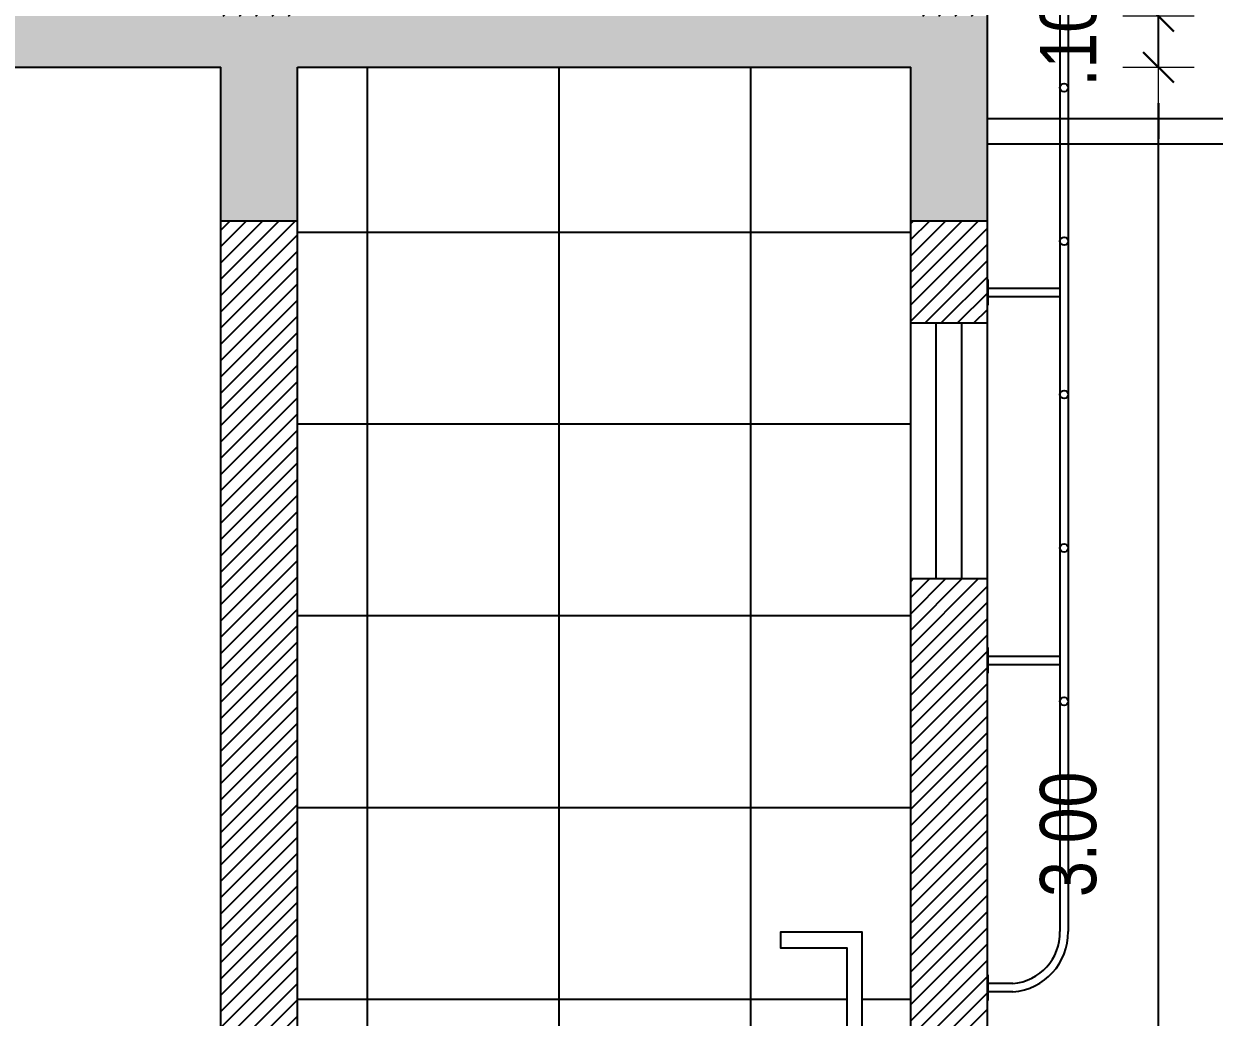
# Model space of a CAD drawing. Header units: millimetres. Extents: x -178 to 521, y -135 to 750.
# Drawn here: x -78.841 to -76.512, y 727.786 to 729.728 of the extents above; entities that cross this region are included whole.
import ezdxf

# ---------------------------------------------------------------- set-up
doc = ezdxf.new("R2010")
doc.units = ezdxf.units.MM
doc.header["$LTSCALE"] = 20
doc.header["$MEASUREMENT"] = 0
doc.header["$PDSIZE"] = -5
doc.layers.get('0').update_dxf_attribs({"linetype": 'CONTINUOUS'})
doc.layers.get('Defpoints').update_dxf_attribs({"linetype": 'CONTINUOUS'})
doc.layers.add('E-hatch', color=8, linetype='CONTINUOUS')
doc.layers.add('V2', color=11, linetype='CONTINUOUS')
doc.layers.add('E-Pen-C', color=4, linetype='CONTINUOUS', lineweight=15)
doc.layers.add('E-Pen-G', color=3, linetype='CONTINUOUS', lineweight=30)
doc.styles.add('F2', font='ARIALN.TTF')
doc.dimstyles.new('DIMENSION-1', dxfattribs={"dimtxt": 0.11, "dimasz": 0.07, "dimexe": 1, "dimexo": 0, "dimgap": 0.12, "dimtad": 1, "dimzin": 7, "dimdsep": 46, "dimtxsty": 'F2', "dimblk1": 'TRACO', "dimblk2": 'TRACO', "dimsah": 1, "dimcen": 1, "dimse1": 1, "dimse2": 1, "dimclrd": 256, "dimclre": 256, "dimclrt": 6, "dimadec": 0, "dimazin": 0, "dimtfac": 1, "dimtix": 1, "dimtmove": 2, "dimatfit": 3, "dimldrblk": 'TRACO', "dimfxl": 1, "dimtolj": 1, "dimtzin": 0, "dimarcsym": 0})

# ---------------------------------------------------------------- blocks, each defined once
blk = doc.blocks.new('TRACO')
at = {"layer": 'E-Pen-C'}
for p, q in [((0, 0.9999999999999982), (0, -0.9999999999999982)), ((-1, 1.77635683940025e-15), (1, 1.77635683940025e-15))]:
    blk.add_line(p, q, dxfattribs=at)
at = {"layer": 'E-Pen-G'}
blk.add_line((-0.4242640687119348, -0.4242640687119223), (0.4242640687119348, 0.4242640687119259), dxfattribs=at)
blk = doc.blocks.new('*D473')
at = {"linetype": 'Continuous', "lineweight": -2}
blk.add_line((-76.62066188447912, 726.7131904205211), (-76.62066188447912, 729.573190420521), dxfattribs=at)
at = {"layer": 'Defpoints', "color": 0, "linetype": 'Continuous'}
for p in [(-77.1053760370146, 729.643190420521), (-76.62066188447912, 729.643190420521), (-76.95537603701496, 726.643190420521)]:
    blk.add_point(p, dxfattribs=at)
at = {"linetype": 'Continuous', "lineweight": -2, "xscale": 0.07, "yscale": 0.07, "zscale": 0.07}
for p, rotation in [((-76.62066188447912, 729.643190420521), 90), ((-76.62066188447912, 726.643190420521), 270)]:
    blk.add_blockref('TRACO', p, dxfattribs=dict(at, rotation=rotation))
at = {"color": 6, "linetype": 'Continuous', "insert": (-76.79682491312862, 728.143190420521), "char_height": 0.11, "attachment_point": 5, "rotation": 90, "style": 'F2'}
blk.add_mtext('\\A1;3.00', dxfattribs=at)
blk = doc.blocks.new('*D474')
at = {"linetype": 'Continuous', "lineweight": -2}
for p, q in [((-76.62066188447912, 729.8131904205211), (-76.62066188447912, 729.883190420521)), ((-76.62066188447912, 729.643190420521), (-76.62066188447912, 729.743190420521)), ((-76.62066188447912, 729.573190420521), (-76.62066188447912, 729.503190420521))]:
    blk.add_line(p, q, dxfattribs=at)
at = {"layer": 'Defpoints', "color": 0, "linetype": 'Continuous'}
for p in [(-77.1053760370146, 729.743190420521), (-76.62066188447912, 729.743190420521), (-77.1053760370146, 729.643190420521)]:
    blk.add_point(p, dxfattribs=at)
at = {"linetype": 'Continuous', "lineweight": -2, "xscale": 0.07, "yscale": 0.07, "zscale": 0.07}
for p, rotation in [((-76.62066188447912, 729.743190420521), 270), ((-76.62066188447912, 729.643190420521), 90)]:
    blk.add_blockref('TRACO', p, dxfattribs=dict(at, rotation=rotation))
at = {"color": 6, "linetype": 'Continuous', "insert": (-76.79682491312862, 729.693190420521), "char_height": 0.11, "attachment_point": 5, "rotation": 90, "style": 'F2'}
blk.add_mtext('\\A1;.10', dxfattribs=at)
blk = doc.blocks.new('*D475')
at = {"linetype": 'Continuous', "lineweight": -2}
blk.add_line((-76.62066188447912, 729.8131904205211), (-76.62066188447912, 730.473190420521), dxfattribs=at)
at = {"layer": 'Defpoints', "color": 0, "linetype": 'Continuous'}
for p in [(-77.10537603701451, 730.543190420521), (-76.62066188447912, 730.543190420521), (-77.1053760370146, 729.743190420521)]:
    blk.add_point(p, dxfattribs=at)
at = {"linetype": 'Continuous', "lineweight": -2, "xscale": 0.07, "yscale": 0.07, "zscale": 0.07}
for p, rotation in [((-76.62066188447912, 730.543190420521), 90), ((-76.62066188447912, 729.743190420521), 270)]:
    blk.add_blockref('TRACO', p, dxfattribs=dict(at, rotation=rotation))
at = {"color": 6, "linetype": 'Continuous', "insert": (-76.79682491312862, 730.143190420521), "char_height": 0.11, "attachment_point": 5, "rotation": 90, "style": 'F2'}
blk.add_mtext('\\A1;.80', dxfattribs=at)

msp = doc.modelspace()

# ---------------------------------------------------------------- hatches: boundary and pattern name
h = msp.add_hatch()
h.set_pattern_fill('ANSI37,_O', color=8, scale=3, angle=-45.00000000000001)
h.set_pattern_definition([(0, (-81.1685527121708, 19.82070320272396), (1.110223024625157e-16, 0.375), []), (90, (-81.1685527121708, 19.82070320272396), (-0.375, 1.110223024625157e-16), [])])
h.paths.add_polyline_path([(-77.1053760370146, 729.143190420521), (-77.1053760370146, 729.643190420521), (-78.30537603701441, 729.6431904205209), (-78.30537603701441, 726.6431904205211), (-78.18998340194699, 726.6431904205211), (-78.18998340194699, 726.7651181005209), (-78.12901956194723, 726.7651181005209), (-78.18998340194695, 726.6431904205211), (-77.1053760370146, 726.6431904205211), (-77.1053760370146, 727.3868036225646), (-77.11037428701502, 727.3868036225646), (-77.11037428701502, 727.3918031225645), (-77.29538053701481, 727.3918031225645), (-77.29538053701481, 727.3848038225645), (-77.29638043701425, 727.3848038225645), (-77.30537953701469, 727.3848038225645), (-77.30537953701469, 727.3918031225645, 0.3027756377327978), (-77.32037803701441, 727.3818041225644), (-77.31537853701457, 727.3818041225644), (-77.31537853701457, 727.3718051225643), (-77.31546325447334, 727.3718058403927, 0.4693003416498489), (-77.3203780370145, 727.3658898728138), (-77.3203780370145, 727.3263096725647, -0.4142135623730951), (-77.33537653701433, 727.3113111725648), (-77.355374537015, 727.3113111725648, -0.4142135623730951), (-77.37037303701482, 727.3263096725647), (-77.37037303701482, 727.3677228079715, 0.3659886482432102), (-77.37537253701475, 727.3718051225645), (-77.37537253701475, 727.3818041225644), (-77.37037303701482, 727.3818041225644), (-77.37037303701482, 727.4462976725648), (-77.35737433701479, 727.4462976725648), (-77.3598740870143, 727.4477975225649), (-77.35737433701479, 727.4492973725647), (-77.36237383701382, 727.4522970725649), (-77.36037403701494, 727.4522970725649), (-77.36037403701494, 727.4572965725648), (-77.36237383701473, 727.4572965725648), (-77.36237383701473, 727.4622960725648), (-77.35737433701479, 727.4622960725648), (-77.35737433701479, 727.4905542475711), (-77.36037403701494, 727.4905542475711), (-77.36437363701452, 727.500553247571), (-77.35737433701479, 727.500553247571), (-77.36037403701494, 727.5023530675716), (-77.36037403701494, 727.5020530975711), (-77.3598740870143, 727.5020530975711), (-77.35737433701479, 727.5035529475712), (-77.3598740870143, 727.505052797571), (-77.35737433701479, 727.5065526475711), (-77.3598740870143, 727.5080524975712), (-77.35737433701479, 727.509552347571), (-77.36437363701452, 727.5137519275719), (-77.36437363701452, 727.5175515475712, -0.2360679774911414), (-77.36837323701447, 727.5195513475711), (-77.37037303701482, 727.5195513475711), (-77.57537603704122, 727.5215511475711), (-77.57537603704122, 727.3915511475712), (-77.59537603704166, 727.3915511475712), (-77.59537603704166, 727.5415511475711), (-77.50537603701423, 727.5415511475711), (-77.505376037014, 727.661551147571, -0.4142135623730951), (-77.49537603701401, 727.671551147571), (-77.24287580840316, 727.671551147571, 0.09901963226392604), (-77.23287579618116, 727.6765511475711), (-77.2330497870148, 727.6765511475711), (-77.23305899991598, 727.6764098454056, 0.1643612515535706), (-77.2228757870148, 727.6915511689594), (-77.2228757870148, 727.6990511475711), (-77.22787578695215, 727.6990511475711, -0.7914183212873883), (-77.23846595701502, 727.7015511475712, -0.5575365142196455), (-77.23037578701451, 727.7065511476338), (-77.23037578701451, 727.921551147571), (-77.36037578701462, 727.921551147571), (-77.36037578701462, 727.951551147571), (-77.20037578701476, 727.951551147571), (-77.20037578701476, 727.7065511476338, -0.5575365142196455), (-77.19228561701425, 727.7015511475712, -0.5575365142196455), (-77.20037578701476, 727.6965511475086), (-77.20037578701476, 727.691551147571), (-77.19815929876032, 727.6767745592066, 0.1022175948920222), (-77.18787576562612, 727.671551147571), (-77.165376037015, 727.671551147571, -0.4142135623730951), (-77.155376037015, 727.661551147571), (-77.15537603701478, 727.5415511475709), (-77.12537603701503, 727.5415511475709), (-77.12537603701503, 727.7415511475712), (-77.1053760370146, 727.7415511475712), (-77.1053760370146, 728.6431904205209)])
h.paths.add_polyline_path([(-77.14943806479529, 727.0529904914504), (-77.14685460265753, 727.3626695138748), (-77.29130814576922, 727.3626695138748), (-77.2881687630068, 727.0529743419232, 0.4112477097190078), (-77.27916922538644, 727.0440655703176), (-77.15843775163226, 727.0440655703176, 0.4117722959591565)], flags=16)
edge = h.paths.add_edge_path(flags=16)
edge.add_line((-77.15682820787568, 727.0440655703176), (-77.18244748923723, 727.0440655703176))
edge.add_line((-77.18244748923723, 727.0440655703176), (-77.79953785306941, 727.0440655703176))
edge.add_spline(control_points=[(-77.79953785306941, 727.0440655703176), (-77.8004183279885, 727.043997353146), (-77.8016587371884, 727.0437906374385), (-77.80290713390184, 727.0417773701178), (-77.80332347364777, 727.0396754981989), (-77.80326951675129, 727.0384425737614), (-77.80381627284629, 727.0378508161152), (-77.80400115724193, 727.037708165233)], knot_values=[519.6674597589912, 519.6674597589912, 519.6674597589912, 519.6674597589912, 522.4579344360283, 523.7064858399104, 527.3788837433933, 530.111629313133, 531.0736958601514, 531.0736958601514, 531.0736958601514, 531.0736958601514], degree=3, periodic=0)
edge.add_line((-77.80400115724188, 727.0377081652331), (-77.15389526148967, 727.0346879200539))
edge.add_line((-77.15389526148967, 727.0346879200539), (-77.15328085524914, 727.0400940863917))
edge.add_arc((-77.15682820787568, 727.0404955703176), 0.00356999999995959, 353.5428288146566, 450)
h.paths.add_polyline_path([(-77.34313386439949, 727.0889814836897, -0.4218930753911387), (-77.34005542895197, 727.0859825092183), (-77.34005542895201, 727.0647729051153, -0.4142135623721131), (-77.36005542895201, 727.0447729051155), (-77.81227146755978, 727.0447729051155), (-77.80988736023397, 727.0582938496485, -0.3639702342674574), (-77.80693293697493, 727.0607729051155), (-77.80503216133376, 727.0607729051155, 0.2906463908024794), (-77.80286302908979, 727.0631473565868), (-77.80195556350697, 727.0682938496485, -0.3639702342669633), (-77.79900114024792, 727.0707729051155), (-77.79670196101333, 727.0707729051155, 0.2776315650538215), (-77.79469180242118, 727.0731238416234, -0.3590491395909559), (-77.78989108999784, 727.0772969551053)], flags=16)
h.paths.add_polyline_path([(-77.15491079172659, 727.0257150979281), (-77.15475502260313, 727.027091412081), (-77.81163751351971, 727.0301431397908), (-77.81470850255653, 727.0287803690914)], flags=16)
edge = h.paths.add_edge_path(flags=16)
edge.add_spline(control_points=[(-77.30624957027442, 726.659676942095), (-77.30421764244909, 726.6873441390095), (-77.3094037092443, 726.7078081339849), (-77.30946467587057, 726.7165087872171), (-77.30849657625583, 726.7256061637444), (-77.30884544654442, 726.7348983507234), (-77.30847211557465, 726.7405211017954), (-77.30835743493832, 726.7418599986095)], knot_values=[935.7044203331734, 935.7044203331734, 935.7044203331734, 935.7044203331734, 936.1853125314897, 942.1685136515798, 953.5732753779571, 968.4351283538155, 973.1182421071466, 973.1182421071466, 973.1182421071466, 973.1182421071466], degree=3, periodic=0)
edge = h.paths.add_edge_path(flags=16)
edge.add_line((-77.48334987487291, 726.6771672881613), (-77.31422605729728, 726.6770636096049))
edge.add_arc((-77.31504073190644, 726.6842859827444), 0.007268175045019274, 276.4356889367576, 334.6513563160991)
edge.add_spline(control_points=[(-77.30847234111361, 726.6811742933515), (-77.3088837558662, 726.6778976304752), (-77.30960638312978, 726.6746565115845), (-77.31077775238043, 726.6696643806034)], knot_values=[973.1775226050013, 973.1775226050013, 973.1775226050013, 973.1775226050013, 973.1800216201402, 973.1800216201402, 973.1800216201402, 973.1800216201402], degree=3, periodic=0)
edge.add_arc((-77.3157315595228, 726.668986298899), 0.005000000000028856, -60.84979440118599, 7.794261390537372, ccw=False)
edge.add_arc((-77.31123454025294, 726.6600643363561), 0.005000000000012612, -4.53195981613419, 114.34958892486699, ccw=False)
edge.add_spline(control_points=[(-77.30743944391918, 726.6449289934475), (-77.30697402332055, 726.6505325013726), (-77.30658068020614, 726.6554162360532), (-77.30624957027442, 726.659676942095)], knot_values=[973.1743644812082, 973.1743644812082, 973.1743644812082, 973.1743644812082, 973.2581438786983, 973.2581438786983, 973.2581438786983, 973.2581438786983], degree=3, periodic=0)
edge.add_arc((-77.3109696868831, 726.6613233529553), 0.005000000000012611, 340.7281679941603, 483.0969595873089)
edge.add_arc((-77.3157614894898, 726.6700673252964), 0.005000000000028856, 294.3495889249366, 355.377581257879)
edge.add_spline(control_points=[(-77.31077775238043, 726.6696643806034), (-77.30960638312978, 726.6746565115845), (-77.3088837558662, 726.6778976304752), (-77.30847234111361, 726.6811742933515)], knot_values=[973.1775226050013, 973.1775226050013, 973.1775226050013, 973.1775226050013, 973.1800216201402, 973.1800216201402, 973.1800216201402, 973.1800216201402], degree=3, periodic=0)
edge.add_arc((-77.31504073190644, 726.6842859827444), 0.007268175045019273, 276.4356889367576, 334.6513563160991, ccw=False)
edge.add_line((-77.31422605729728, 726.6770636096049), (-77.48334987487291, 726.6771672881613))
edge.add_arc((-77.48334374453962, 726.6871672862823), 0.01000000000000206, 190.0249881790938, 269.9648757753609, ccw=False)
edge.add_spline(control_points=[(-77.49318880295061, 726.6854137684232), (-77.49343898794802, 726.6868184224451), (-77.49367300667393, 726.6881531576391), (-77.49389221682884, 726.6894237378327)], knot_values=[102.0202435520122, 102.0202435520122, 102.0202435520122, 102.0202435520122, 103.6983218112883, 103.6983218112883, 103.6983218112883, 103.6983218112883], degree=3, periodic=0)
edge.add_arc((-77.48334374453962, 726.6871672862823), 0.01000000000000206, 190.0620599443102, 269.9648757753609)
edge = h.paths.add_edge_path(flags=16)
edge.add_spline(control_points=[(-77.72979934439593, 726.6433380331397), (-77.73095832000047, 726.6433156525004), (-77.73211430889057, 726.6432774205997), (-77.73326672281871, 726.6433724226633)], knot_values=[2.206179836098179, 2.206179836098179, 2.206179836098179, 2.206179836098179, 6.10926952045719, 6.10926952045719, 6.10926952045719, 6.10926952045719], degree=3, periodic=0)
edge.add_arc((-77.73331387422094, 726.6449690820872), 0.001597355492928896, 172.3550028805599, 270.88515718064036, ccw=False)
edge.add_spline(control_points=[(-77.72605971657147, 726.665338028343), (-77.72723915700264, 726.6648002253078), (-77.72976182478162, 726.6655792666355), (-77.73111132114025, 726.6637679117058), (-77.73257346099365, 726.6603837478793), (-77.73448298785308, 726.6501274057024), (-77.73491058334218, 726.6450145194408)], knot_values=[2.437350975804584, 2.437350975804584, 2.437350975804584, 2.437350975804584, 8.08783099148869, 10.03306651073483, 12.71055547519104, 31.65749584792982, 31.65749584792982, 31.65749584792982, 31.65749584792982], degree=3, periodic=0)
edge.add_arc((-77.73331387422094, 726.6449690820872), 0.001597355492928895, 175.3624919209411, 270.8851571806404)
edge = h.paths.add_edge_path(flags=16)
edge.add_line((-77.80848484122387, 726.9923182574222), (-77.1594425306665, 726.9893029534197))
edge.add_arc((-77.16367853281001, 726.9878993181072), 0.004462500000045455, -41.86663375421023, 18.33305386295808, ccw=False)
edge.add_spline(control_points=[(-77.2818972165893, 726.9412429465604), (-77.27293171068197, 726.941578545051), (-77.25305685780408, 726.9423225042538), (-77.22375251306212, 726.9485870871248), (-77.19739937332491, 726.9610296735624), (-77.17737391288352, 726.9729970630411), (-77.16629865479007, 726.9807590168095), (-77.16202393870628, 726.9837548972065)], knot_values=[0, 0, 0, 0, 0.02690204529610521, 0.05963681223368503, 0.08900608233775094, 0.1139135951200782, 0.1295700744633502, 0.1295700744633502, 0.1295700744633502, 0.1295700744633502], degree=3, periodic=0)
edge.add_line((-77.16202393870644, 726.9837548972065), (-77.36879547973888, 726.9848704007716))
edge.add_spline(control_points=[(-77.36879547973888, 726.9848704007717), (-77.37153182358509, 726.9558409403813), (-77.37720490978938, 726.9386122157294), (-77.3924626350364, 726.9034696126932), (-77.41991108849163, 726.8563328037455), (-77.4535114862307, 726.8170368682239), (-77.48034540682454, 726.7948834683153), (-77.49534031191058, 726.7873771546662), (-77.49832786911759, 726.7859469219208)], knot_values=[6.447640315002104, 6.447640315002104, 6.447640315002104, 6.447640315002104, 11.32712604989464, 59.76777419724758, 121.3699672915357, 174.0385531757292, 214.4286900142281, 224.3571632682554, 224.3571632682554, 224.3571632682554, 224.3571632682554], degree=3, periodic=0)
edge.add_arc((-77.49335618868994, 726.7772703791919), 0.01000000000002417, 119.8128154173444, 181.8905972681214)
edge.add_spline(control_points=[(-77.49390331772452, 726.6894857466269), (-77.49958268909913, 726.721213478672), (-77.50214802409059, 726.7440910503509), (-77.50303810708454, 726.7670868008103), (-77.5033511588648, 726.7769532495654)], knot_values=[8.488342104725618, 8.488342104725618, 8.488342104725618, 8.488342104725618, 47.91510406337925, 77.51818636494816, 77.51818636494816, 77.51818636494816, 77.51818636494816], degree=3, periodic=0)
edge.add_arc((-77.49335618868994, 726.7772703791919), 0.01000000000002416, 146.5900531460046, 181.8906993320214, ccw=False)
edge.add_spline(control_points=[(-77.50170371153274, 726.7827766358504), (-77.52240964742748, 726.7868065521849), (-77.65827172527963, 726.8280392031269), (-77.70693661811549, 726.8627648618265), (-77.71719770562606, 726.871352021811), (-77.72924918678439, 726.882612914451), (-77.74654045163345, 726.8972782718625), (-77.76144048102208, 726.9119331612354), (-77.77486204191894, 726.9295368138283), (-77.7822677389892, 726.94428731573), (-77.78523836521609, 726.9505845114261), (-77.78596529717346, 726.9521692350477)], knot_values=[269.101576933666, 269.101576933666, 269.101576933666, 269.101576933666, 270.3207001886179, 276.3851300845929, 282.3657861807868, 312.3364999524823, 332.5228683824365, 357.1887622207803, 389.5469960961153, 407.2871140379496, 413.2153245376527, 413.2153245376527, 413.2153245376527, 413.2153245376527], degree=3, periodic=0)
edge.add_spline(control_points=[(-77.78596529717346, 726.9521692350477), (-77.78736433024964, 726.9552191501613), (-77.79075498061113, 726.963031974761), (-77.79415648003908, 726.9734837598197), (-77.79775180860327, 726.9818188855133), (-77.79871946203487, 726.9858916488765), (-77.7996495219606, 726.9871749210183), (-77.79966417713565, 726.987194877175)], knot_values=[413.2153245376527, 413.2153245376527, 413.2153245376527, 413.2153245376527, 424.6245939853022, 442.1793699176868, 450.3867641299296, 455.7719289370641, 455.8573619737036, 455.8573619737036, 455.8573619737036, 455.8573619737036], degree=3, periodic=0)
edge.add_spline(control_points=[(-77.79966417713565, 726.987194877175), (-77.80050722148927, 726.9883428624561), (-77.80318011091845, 726.990163415589), (-77.80666232444722, 726.9907390169282), (-77.8082025928363, 726.9920277346728), (-77.80848484126575, 726.9923182574706)], knot_values=[455.8573619737036, 455.8573619737036, 455.8573619737036, 455.8573619737036, 460.7719289370641, 466.1570937441986, 467.5208360745361, 467.5208360745361, 467.5208360745361, 467.5208360745361], degree=3, periodic=0)
edge = h.paths.add_edge_path(flags=16)
edge.add_spline(control_points=[(-77.48183802878873, 726.693410929863), (-77.48042458129669, 726.6933969469356), (-77.4793492330599, 726.6933659442524), (-77.47573063671973, 726.693563613742), (-77.4706069642815, 726.6948003238618), (-77.46816846534819, 726.6999108578265), (-77.46373724994748, 726.7069823050164), (-77.45244738747567, 726.716473939014), (-77.43323314948918, 726.722070878556), (-77.41225264784691, 726.7258550812418), (-77.39519524376885, 726.7267586126817), (-77.38521105129519, 726.728127424205), (-77.38016917741618, 726.7285043687313), (-77.3772982468953, 726.7307752410055), (-77.37784128155624, 726.7364302684026), (-77.37822979980012, 726.7446969588821), (-77.37988247233818, 726.7589192672045), (-77.37652753353666, 726.7767721758858), (-77.36949575578853, 726.7947838355524), (-77.36108264938036, 726.8093359786013), (-77.35655011078768, 726.8186682493789), (-77.3545070781239, 726.8239123110008), (-77.35484204695115, 726.8259972050488), (-77.35666128846435, 726.8274301017315), (-77.35905125355782, 726.8278167607742), (-77.36168214551219, 726.8267781091989), (-77.36336872182244, 726.8246698390286), (-77.36569402913995, 726.8211930729383), (-77.36979268410653, 726.8151378874893), (-77.37712637340849, 726.8044320377111), (-77.38589233087566, 726.7922039672673), (-77.39831953735586, 726.7767600921355), (-77.41222201116454, 726.7635446902954), (-77.42694030873861, 726.7484654935243), (-77.44198664461976, 726.7392984844656), (-77.45708562472203, 726.7310203225423), (-77.4709044863979, 726.7268214672587), (-77.48099189496895, 726.7235118783548), (-77.4861533619727, 726.7228072380918), (-77.48824197593228, 726.7217138353672), (-77.48828698256818, 726.7203295911489), (-77.48808827582309, 726.718304061996), (-77.48675884227248, 726.71169971905), (-77.48500538149403, 726.7035130991484), (-77.48394480272407, 726.6963810308138), (-77.48329071693922, 726.6939015346799), (-77.48294753138646, 726.6935874281302), (-77.48264858442701, 726.6935150581584), (-77.48183802878873, 726.693410929863)], knot_values=[0, 0, 0, 0, 0.5662509298929008, 8.670679472603155, 11.12571967804168, 15.70517094467388, 24.2624185295713, 36.78631604655919, 58.52568353410567, 83.35156763101102, 100.8891253036831, 109.4843136047791, 113.8632439713725, 115.6523726588803, 119.784024112842, 129.073508626914, 141.7270388661362, 161.9494516737378, 182.9553290990097, 199.4757388688056, 212.2925363478313, 214.1168018995945, 216.2633201128022, 218.0490842410508, 220.7089488978801, 223.162421777974, 226.1597671740283, 228.6195252531082, 235.7645517349232, 248.055878711555, 267.5727620866031, 280.888850719789, 307.4382823024769, 325.0985875399378, 343.815809120543, 360.0117437056204, 376.5619401416287, 387.1706463563363, 391.4548340573928, 392.5435221056042, 393.6355525426201, 395.2220798346733, 398.8206600501575, 413.6462876231347, 420.2605943921314, 420.8271004023971, 421.0729416953951, 421.6341417519824, 421.6341417519824, 421.6341417519824, 421.6341417519824], degree=3, periodic=0)
edge = h.paths.add_edge_path(flags=16)
edge.add_spline(control_points=[(-77.30835743493901, 726.7418599986028), (-77.31022208040338, 726.7587774581625), (-77.31026081370567, 726.7737279555157), (-77.30819270893164, 726.7834627218646), (-77.28990632451985, 726.8144685538795), (-77.2897041825405, 726.8147035578121)], knot_values=[2.779135658336603, 2.779135658336603, 2.779135658336603, 2.779135658336603, 3.849043617831629, 7.340500384842968, 7.351722130574161, 7.351722130574161, 7.351722130574161, 7.351722130574161], degree=3, periodic=0)
at = {"layer": 'E-hatch'}
h = msp.add_hatch(dxfattribs=at)
h.set_pattern_fill('ANSI38', color=256, scale=0.18, style=0)
h.set_pattern_definition([(45, (-2.126806458985328, -9.252267909057082), (-0.01590990257669732, 0.01590990257669732), []), (135, (-2.126806458985328, -9.252267909057082), (-0.04772970773009196, 0.01590990257669732), [0.05624999999999999, -0.03375])])
h.paths.add_polyline_path([(-78.45537603701405, 729.6431904205209), (-78.45537603701405, 729.343190420521), (-78.30537603701441, 729.3431904205208), (-78.30537603701441, 729.6431904205209), (-77.1053760370146, 729.643190420521), (-77.1053760370146, 729.343190420521), (-76.95537603701496, 729.3431904205208), (-76.95537603701496, 729.7431904205212), (-82.30537603701404, 729.743190420521), (-82.30537603701404, 729.3431904205211), (-82.1553760370144, 729.343190420521), (-82.1553760370144, 729.643190420521), (-81.25537603701477, 729.643190420521), (-81.25537603701477, 729.343190420521), (-81.10537603701422, 729.3431904205208), (-81.10537603701422, 729.643190420521)])
h.paths.add_polyline_path([(-78.30537603701441, 730.5431904205211), (-77.1053760370146, 730.543190420521), (-77.1053760370146, 730.243190420521), (-76.95537603701496, 730.2431904205212), (-76.95537603701496, 730.6431904205211), (-78.45537603701405, 730.6431904205211), (-78.45537603701405, 730.2431904205212), (-78.30537603701441, 730.2431904205212)])
h.paths.add_polyline_path([(-76.95537603701496, 732.1431904205211), (-76.95537603701496, 732.1931904205212), (-76.90537603701495, 732.1931904205212), (-76.90537603701495, 732.2431904205212), (-78.50537603701405, 732.243190420521), (-78.50537603701405, 732.1931904205211), (-78.45537603701405, 732.1931904205213), (-78.45537603701405, 732.143190420521)])
h = msp.add_hatch(dxfattribs=at)
h.set_pattern_fill('ANSI31', color=256, scale=0.18, style=0)
h.set_pattern_definition([(45, (-2.126806458985328, -9.252267909057082), (-0.01590990257669732, 0.01590990257669732), [])])
h.paths.add_polyline_path([(-81.10537603701422, 729.3431904205208), (-81.25537603701477, 729.343190420521), (-81.25537603701477, 726.643190420521), (-81.10537603701422, 726.643190420521)])
h.paths.add_polyline_path([(-82.1553760370144, 729.343190420521), (-82.30537603701404, 729.3431904205211), (-82.30537603701404, 726.643190420521), (-82.1553760370144, 726.643190420521)])
h.paths.add_polyline_path([(-82.1553760370144, 731.043190420521), (-82.30537603701404, 731.043190420521), (-82.30537603701404, 729.743190420521), (-82.1553760370144, 729.743190420521)])
h.paths.add_polyline_path([(-78.30537603701441, 732.143190420521), (-78.45537603701405, 732.143190420521), (-78.45537603701405, 730.6431904205211), (-78.1553760370144, 730.6431904205211), (-78.30537603701441, 730.7931904205211)])
h.paths.add_polyline_path([(-76.95537603701496, 732.1431904205211), (-77.1053760370146, 732.1431904205211), (-77.1053760370146, 730.7931904205211), (-77.2553760370147, 730.6431904205211), (-76.95537603701496, 730.6431904205211)])
h.paths.add_polyline_path([(-76.95537603701496, 730.2431904205212), (-77.1053760370146, 730.243190420521), (-77.1053760370146, 729.7431904205212), (-76.95537603701496, 729.7431904205212)])
h.paths.add_polyline_path([(-78.30537603701441, 730.2431904205212), (-78.45537603701405, 730.2431904205212), (-78.45537603701405, 729.7431904205212), (-78.30537603701441, 729.7431904205212)])
h.paths.add_polyline_path([(-78.45537603701405, 730.0461617189796), (-78.75537603701423, 730.0461617189796), (-78.75537603701422, 730.1882126518987), (-78.90537603701387, 730.2188505622976), (-78.90537603701387, 729.9520148807269), (-78.45537603701405, 729.9520148807268)])
h.paths.add_polyline_path([(-78.30537603701441, 729.3431904205208), (-78.45537603701405, 729.343190420521), (-78.45537603701405, 726.6431904205211), (-78.30537603701441, 726.6431904205211)])
h.paths.add_polyline_path([(-76.95537603701496, 729.3431904205208), (-77.1053760370146, 729.343190420521), (-77.1053760370146, 729.1431904205211), (-76.95537603701496, 729.143190420521)])
h.paths.add_polyline_path([(-76.95537603701496, 728.643190420521), (-77.1053760370146, 728.6431904205209), (-77.1053760370146, 727.4362986725647), (-77.10537478701508, 727.4362986725647), (-77.10537478701417, 727.3868036225646), (-77.1053760370146, 726.6431904205211), (-76.95537603701496, 726.6431904205211)])
h.paths.add_polyline_path([(-75.30537603701404, 729.543190420521), (-75.50537603701459, 729.543190420521), (-75.50537603701459, 729.4931904205208), (-75.45537603701459, 729.4931904205208), (-75.45537603701459, 726.543190420521), (-75.30537603701404, 726.543190420521)])

# ---------------------------------------------------------------- linework, layer by layer
at = {"color": 5, "linetype": 'Continuous'}
for p, q in [((-76.95537603701496, 729.1431904205209), (-76.95537603701496, 732.1931904205212)), ((-81.10537603701422, 729.643190420521), (-78.45537603701405, 729.6431904205209)), ((-78.45537603701405, 726.6431904205211), (-78.45537603701405, 729.643190420521)), ((-78.30537603701441, 726.6431904205211), (-78.30537603701441, 729.643190420521)), ((-78.30537603701441, 729.6431904205209), (-77.1053760370146, 729.643190420521)), ((-77.1053760370146, 729.1431904205211), (-77.1053760370146, 729.6431904205211)), ((-78.45537603701496, 729.343190420521), (-78.30537603701441, 729.3431904205208)), ((-77.1053760370155, 729.343190420521), (-76.95537603701496, 729.3431904205208)), ((-77.1053760370146, 729.1431904205211), (-76.95537603701496, 729.143190420521)), ((-77.1053760370146, 726.6431904205211), (-77.1053760370146, 728.6431904205209)), ((-77.1053760370146, 728.6431904205209), (-76.95537603701496, 728.643190420521)), ((-76.95537603701496, 726.6431904205211), (-76.95537603701496, 728.643190420521))]:
    msp.add_line(p, q, dxfattribs=at)
at = {"color": 8, "linetype": 'Continuous'}
for p, q in [((-76.95537603701496, 729.5431904205209), (-75.50537603701459, 729.5431904205209)), ((-76.95537603701496, 729.4931904205209), (-75.50537603701459, 729.4931904205209)), ((-77.1053760370146, 728.6431904205211), (-77.1053760370146, 729.143190420521)), ((-76.95537603701496, 728.643190420521), (-76.95537603701496, 729.1431904205209))]:
    msp.add_line(p, q, dxfattribs=at)
at = {"color": 7, "linetype": 'Continuous'}
for p, q in [((-77.05537603701384, 728.6431904205211), (-77.05537603701384, 729.143190420521)), ((-77.005376037014, 728.6431904205211), (-77.005376037014, 729.143190420521))]:
    msp.add_line(p, q, dxfattribs=at)
at = {"color": 8}
msp.add_lwpolyline([(-77.23337578701421, 727.671551147571), (-77.19737578701506, 727.671551147571), (-77.20037578701476, 727.691551147571), (-77.20037578701476, 727.951551147571), (-77.36037578701462, 727.951551147571), (-77.36037578701462, 727.921551147571), (-77.23037578701451, 727.921551147571), (-77.23037578701451, 727.691551147571)], close=True, dxfattribs=at)
at = {"layer": 'V2', "color": 8}
for p, q in [((-76.8133760370149, 732.8831904205211), (-76.8133760370149, 727.9531904205212)), ((-76.79737603701494, 732.8831904205211), (-76.79737603701494, 727.9531904205212)), ((-76.95537603701484, 729.2281904205212), (-76.95537603701484, 729.1781904205212)), ((-76.95537603701484, 729.2281904205212), (-76.95437603701475, 729.2281904205212)), ((-76.95537603701496, 729.2111904205211), (-76.8133760370149, 729.2111904205211)), ((-76.95437603701475, 729.2281904205212), (-76.95437603701475, 729.1781904205212)), ((-76.95437603701475, 729.1951904205212), (-76.95437603701475, 729.2111904205211)), ((-76.95537603701496, 729.1951904205212), (-76.8133760370149, 729.1951904205212)), ((-76.95537603701484, 729.1781904205212), (-76.95437603701475, 729.1781904205212)), ((-76.95537603701484, 728.5086012368321), (-76.95537603701484, 728.4586012368321)), ((-76.95537603701484, 728.5086012368321), (-76.95437603701475, 728.5086012368321)), ((-76.95537603701496, 728.491601236832), (-76.8133760370149, 728.491601236832)), ((-76.95437603701475, 728.5086012368321), (-76.95437603701475, 728.4586012368321)), ((-76.95437603701475, 728.4756012368321), (-76.95437603701475, 728.491601236832)), ((-76.95537603701496, 728.4756012368321), (-76.8133760370149, 728.4756012368321)), ((-76.95537603701484, 728.4586012368321), (-76.95437603701475, 728.4586012368321)), ((-76.95537603701496, 727.8681904205212), (-76.95537603701496, 727.8181904205212)), ((-76.95537603701496, 727.8681904205212), (-76.95437603701487, 727.8681904205212)), ((-76.95437603701487, 727.8681904205212), (-76.95437603701487, 727.8181904205212)), ((-76.90537603701489, 727.8511904205212), (-76.95537603701496, 727.8511904205212)), ((-76.90537603701489, 727.8351904205211), (-76.95537603701496, 727.8351904205211)), ((-76.95437603701487, 727.8351904205211), (-76.95437603701487, 727.8511904205212)), ((-76.95537603701496, 727.8181904205212), (-76.95437603701487, 727.8181904205212))]:
    msp.add_line(p, q, dxfattribs=at)
for centre in [(-76.80537603701498, 729.6031904205212), (-76.80537603701498, 729.3031904205212), (-76.80537603701498, 729.0031904205213), (-76.80537603701494, 728.7031904205212), (-76.80537603701498, 728.4031904205211)]:
    msp.add_circle(centre, 0.008, dxfattribs=at)
for centre, radius, start, end in [((-76.91429823066983, 727.9517802248832), 0.1169306975126849, 274.3761083257434, 0.6910094510430095), ((-76.91436573504586, 727.9517889716864), 0.1009994216182096, 275.1065073247888, 0.7950508932302952)]:
    msp.add_arc(centre, radius, start, end, dxfattribs=at)

# ---------------------------------------------------------------- dimensions: what is measured, and where the dimension line sits
at = {"color": 8, "linetype": 'Continuous'}
for base, p1, p2, picture, middle in [((-76.62066188447912, 730.543190420521), (-77.1053760370146, 729.743190420521), (-77.10537603701451, 730.543190420521), '*D475', (-76.79682491312862, 730.143190420521)), ((-76.62066188447912, 729.743190420521), (-77.1053760370146, 729.643190420521), (-77.1053760370146, 729.743190420521), '*D474', (-76.79682491312862, 729.693190420521)), ((-76.62066188447912, 729.643190420521), (-76.95537603701496, 726.643190420521), (-77.1053760370146, 729.643190420521), '*D473', (-76.79682491312862, 728.143190420521))]:
    dim = msp.add_linear_dim(base=base, p1=p1, p2=p2, angle=90, dimstyle='DIMENSION-1', override={"dimfxl": 0.15}, dxfattribs=at)
    dim.commit()
    dim.dimension.update_dxf_attribs({"geometry": picture, "text_midpoint": middle})

doc.saveas('drawing.dxf')
